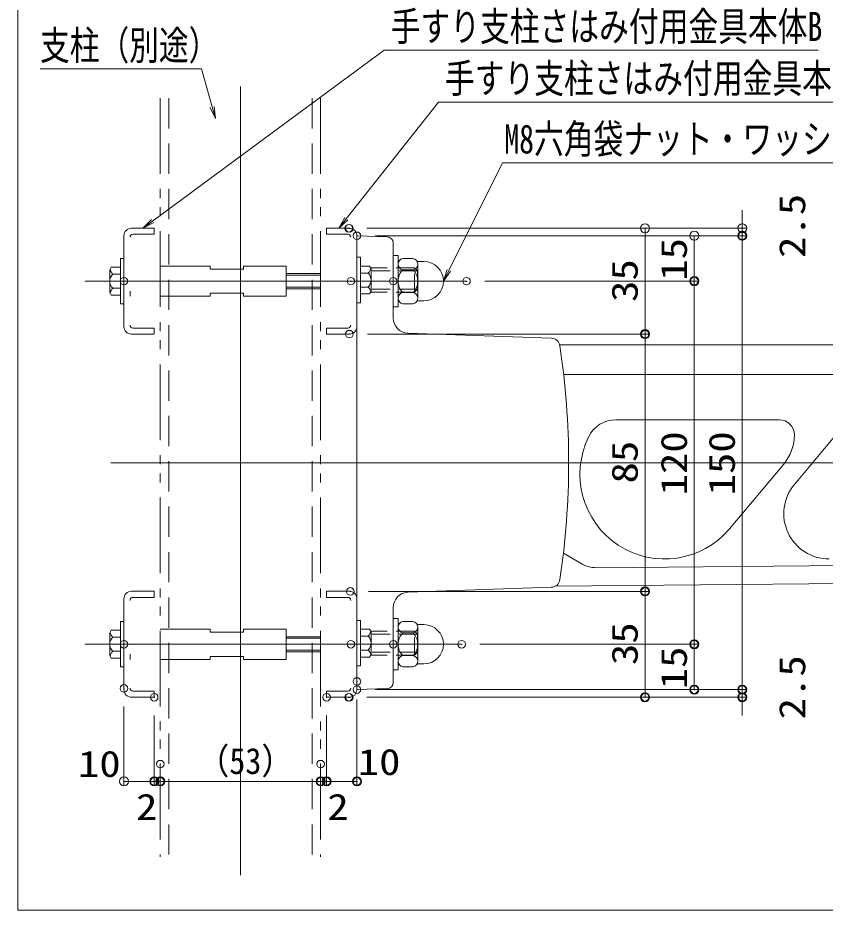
# Model space of a CAD drawing. Units: millimetres, scale not verified. Extents: x -800 to 819, y -554 to 554.
# Drawn here: x -800 to -533.1, y -554 to -259.1 of the extents above; entities that cross this region are included whole.
import ezdxf
from ezdxf.enums import TextEntityAlignment as Align

# ---------------------------------------------------------------- set-up
doc = ezdxf.new("R2010")
doc.units = ezdxf.units.MM
doc.header["$LTSCALE"] = 5
doc.header["$PDMODE"] = 32
doc.header["$PDSIZE"] = 2.5
for name, pattern in [('DASHED1', [1.8, 1.2, -0.6]), ('DASHED2', [3, 2, -1]), ('DOUBLE_CHAIN1', [8.8, 5, -1, 0.6, -0.6, 0.6, -1])]:
    doc.linetypes.add(name, pattern=pattern)
for name, color, linetype, lineweight in [('0-0_zumenwaku', 6, 'Continuous', 9), ('0-2_sunpou', 1, 'Continuous', 9), ('0-3_0', 5, 'DASHED1', 9), ('0-6_06仕上投影', 4, 'Continuous', 9), ('0-7_center', 5, 'Continuous', 9), ('0-8_ﾚｲﾔ2', 3, 'Continuous', 9), ('0-9_レイヤー_1', 5, 'Continuous', 9), ('0-B_MAZ_M', 6, 'DOUBLE_CHAIN1', 9), ('0-C_GRE_SSD', 6, 'DASHED2', 9), ('0-D_DEFPOINTS', 7, 'Continuous', 9)]:
    doc.layers.add(name, color=color, linetype=linetype, lineweight=lineweight)
doc.styles.add('ＭＳ ゴシック', font='')
doc.styles.get('ＭＳ ゴシック').set_extended_font_data('MS Gothic')

# ---------------------------------------------------------------- blocks, each defined once
blk = doc.blocks.new('KﾐM8側')
at = {"layer": '0-3_0', "color": 7, "linetype": 'Continuous'}
blk.add_lwpolyline([(0, 42.5), (-8, 42.5), (-8, -42.5), (0, -42.5)], close=True, dxfattribs=at)
blk = doc.blocks.new('K袋ﾅｯﾄM8')
at = {"layer": '0-3_0', "color": 7, "linetype": 'Continuous'}
for p, q in [((-42.5, 32.5), (-32.85, 32.5)), ((-7.79, 37.5), (-24.71, 37.5)), ((-32.5, 28.15), (-32.5, -28.15)), ((-7.79, 18.76), (-24.71, 18.76)), ((0, 28.15), (0, -28.15)), ((-7.79, -18.76), (-24.71, -18.76)), ((-42.5, -32.5), (-32.85, -32.5)), ((-7.79, -37.5), (-24.71, -37.5))]:
    blk.add_line(p, q, dxfattribs=at)
for centre, radius, start, end in [((-42.5, 0), 32.5, 90, 270), ((-32.85, 35), 2.5, 270, 325.18129), ((-22.97, 28.13), 9.53, 100.52945, 259.47055), ((-9.53, 28.13), 9.53, 280.52945, 79.47055), ((-6, 0), 26.5, 134.92181, 225.07819), ((-26.5, 0), 26.5, 314.92181, 45.07819), ((-22.97, -28.13), 9.53, 100.52945, 259.47055), ((-9.53, -28.13), 9.53, 280.52945, 79.47055), ((-32.85, -35), 2.5, 34.81871, 90)]:
    blk.add_arc(centre, radius, start, end, dxfattribs=at)
blk = doc.blocks.new('_ORIGIN')
at = {"layer": '0-3_0', "color": 1, "linetype": 'Continuous'}
blk.add_line((0, 0), (-5, 0), dxfattribs=at)
blk.add_circle((0, 0), 2.5, dxfattribs=at)
blk = doc.blocks.new('MLeader34')
at = {"layer": '0-2_sunpou'}
blk.add_line((-638.029, -306.972), (-509.897, -306.972), dxfattribs=at)
at = {"layer": '0-2_sunpou', "color": 7}
blk.add_line((-659.319, -346.128), (-657.537, -342.547), dxfattribs=at)
at = {"layer": '0-2_sunpou'}
blk.add_lwpolyline([(-657.537, -342.547), (-639.829, -306.972), (-638.029, -306.972)], dxfattribs=at)
at = {"layer": '0-2_sunpou', "color": 7}
blk.add_lwpolyline([(-656.94, -342.844), (-659.319, -346.128), (-658.133, -342.25)], dxfattribs=at)
at = {"layer": '0-2_sunpou', "color": 2, "style": 'ＭＳ ゴシック', "width": 0.75}
blk.add_text('M8六角袋ナット・ワッシャー', height=9.621, dxfattribs=at).set_placement((-639.193, -306.822), align=Align.BOTTOM_LEFT)
blk = doc.blocks.new('MLeader42')
at = {"layer": '0-2_sunpou'}
blk.add_line((-741.097, -276.002), (-792.657, -276.002), dxfattribs=at)
at = {"layer": '0-2_sunpou', "color": 7}
blk.add_line((-734.688, -292.381), (-735.771, -288.53), dxfattribs=at)
at = {"layer": '0-2_sunpou'}
blk.add_lwpolyline([(-735.771, -288.53), (-739.297, -276.002), (-741.097, -276.002)], dxfattribs=at)
at = {"layer": '0-2_sunpou', "color": 7}
blk.add_lwpolyline([(-735.129, -288.35), (-734.688, -292.381), (-736.413, -288.711)], dxfattribs=at)
at = {"layer": '0-2_sunpou', "color": 2, "style": 'ＭＳ ゴシック', "width": 0.75}
blk.add_text('支柱（別途）', height=9.604, dxfattribs=at).set_placement((-792.657, -275.852), align=Align.BOTTOM_LEFT)
blk = doc.blocks.new('MLeader43')
at = {"layer": '0-2_sunpou'}
blk.add_line((-659.197, -286.934), (-517.96, -286.934), dxfattribs=at)
at = {"layer": '0-2_sunpou', "color": 7}
blk.add_line((-693.898, -328.628), (-691.42, -325.488), dxfattribs=at)
at = {"layer": '0-2_sunpou'}
blk.add_lwpolyline([(-691.42, -325.488), (-660.997, -286.934), (-659.197, -286.934)], dxfattribs=at)
at = {"layer": '0-2_sunpou', "color": 7}
blk.add_lwpolyline([(-690.896, -325.901), (-693.898, -328.628), (-691.943, -325.075)], dxfattribs=at)
at = {"layer": '0-2_sunpou', "color": 2, "style": 'ＭＳ ゴシック', "width": 0.75}
blk.add_text('手すり支柱さはみ付用金具本体A', height=9.621, dxfattribs=at).set_placement((-658.837, -286.785), align=Align.BOTTOM_LEFT)
blk = doc.blocks.new('MLeader47')
at = {"layer": '0-2_sunpou'}
blk.add_line((-677.112, -269.774), (-535.495, -269.774), dxfattribs=at)
at = {"layer": '0-2_sunpou', "color": 7}
blk.add_line((-758.669, -328.628), (-755.45, -326.253), dxfattribs=at)
at = {"layer": '0-2_sunpou'}
blk.add_lwpolyline([(-755.45, -326.253), (-678.912, -269.774), (-677.112, -269.774)], dxfattribs=at)
at = {"layer": '0-2_sunpou', "color": 7}
blk.add_lwpolyline([(-755.055, -326.789), (-758.669, -328.628), (-755.846, -325.716)], dxfattribs=at)
at = {"layer": '0-2_sunpou', "color": 2, "style": 'ＭＳ ゴシック', "width": 0.75}
blk.add_text('手すり支柱さはみ付用金具本体B', height=9.621, dxfattribs=at).set_placement((-676.752, -269.625), align=Align.BOTTOM_LEFT)

msp = doc.modelspace()

# ---------------------------------------------------------------- linework, layer by layer
at = {"layer": '0-0_zumenwaku'}
msp.add_lwpolyline([(-800, -554), (800, -554), (800, 554), (-800, 554)], close=True, dxfattribs=at)
at = {"layer": '0-2_sunpou'}
for p, q in [((-560.544, -325.628), (-560.544, -322.628)), ((-684.641, -328.628), (-559.044, -328.628)), ((-684.419, -328.628), (-591.169, -328.628)), ((-560.544, -328.628), (-560.544, -331.128)), ((-681.919, -331.128), (-559.044, -331.128)), ((-681.919, -331.128), (-559.044, -331.128)), ((-681.919, -331.128), (-574.895, -331.128)), ((-592.669, -331.628), (-592.669, -360.628)), ((-576.395, -334.128), (-576.395, -343.128)), ((-560.544, -334.128), (-560.544, -337.128)), ((-560.544, -334.128), (-560.544, -478.128)), ((-645.681, -346.128), (-574.895, -346.128)), ((-645.681, -346.128), (-574.895, -346.128)), ((-576.395, -349.128), (-576.395, -463.128)), ((-684.419, -363.628), (-591.169, -363.628)), ((-684.419, -363.628), (-591.169, -363.628)), ((-592.669, -366.628), (-592.669, -445.648)), ((-684.106, -448.648), (-591.169, -448.648)), ((-684.106, -448.648), (-591.169, -448.648)), ((-592.669, -451.648), (-592.669, -480.628)), ((-647.289, -466.128), (-574.895, -466.128)), ((-647.289, -466.128), (-574.895, -466.128)), ((-576.395, -469.128), (-576.395, -478.128)), ((-560.544, -478.128), (-560.544, -475.128)), ((-684.679, -483.628), (-559.044, -483.628)), ((-684.419, -483.628), (-591.169, -483.628)), ((-681.919, -481.128), (-559.044, -481.128)), ((-681.919, -481.128), (-559.044, -481.128)), ((-681.919, -481.128), (-574.895, -481.128)), ((-560.544, -481.128), (-560.544, -483.628)), ((-687.919, -484.424), (-687.919, -512.941)), ((-764.919, -486.723), (-764.919, -512.941)), ((-560.544, -486.628), (-560.544, -489.628)), ((-754.919, -489.628), (-754.919, -512.941)), ((-754.919, -489.628), (-754.919, -512.941)), ((-697.919, -489.628), (-697.919, -512.941)), ((-697.919, -489.628), (-697.919, -512.941)), ((-761.919, -511.441), (-757.919, -511.441)), ((-757.919, -511.441), (-760.919, -511.441)), ((-754.919, -511.441), (-752.919, -511.441)), ((-752.919, -511.743), (-752.919, -512.941)), ((-752.919, -511.743), (-752.919, -512.941)), ((-749.919, -511.441), (-746.919, -511.441)), ((-749.919, -511.441), (-702.919, -511.441)), ((-702.919, -511.441), (-705.919, -511.441)), ((-699.919, -511.441), (-697.919, -511.441)), ((-699.919, -511.743), (-699.919, -512.941)), ((-699.919, -511.743), (-699.919, -512.941)), ((-694.919, -511.441), (-691.919, -511.441)), ((-694.919, -511.441), (-690.919, -511.441))]:
    msp.add_line(p, q, dxfattribs=at)
at = {"layer": '0-3_0'}
for p, q in [((-668.919, -341.747), (-683.362, -341.747)), ((-668.919, -349.747), (-668.919, -341.747)), ((-667.919, -342.747), (-668.919, -341.747)), ((-667.919, -342.747), (-683.219, -342.747)), ((-667.919, -348.747), (-667.919, -342.747)), ((-667.919, -348.747), (-683.219, -348.747)), ((-668.919, -349.747), (-683.219, -349.747)), ((-667.919, -348.747), (-668.919, -349.747)), ((-668.919, -461.747), (-683.362, -461.747)), ((-667.919, -462.747), (-683.219, -462.747)), ((-668.919, -469.747), (-668.919, -461.747)), ((-667.919, -462.747), (-668.919, -461.747)), ((-667.919, -468.747), (-667.919, -462.747)), ((-667.919, -468.747), (-683.219, -468.747)), ((-667.919, -468.747), (-668.919, -469.747)), ((-668.919, -469.747), (-683.219, -469.747))]:
    msp.add_line(p, q, dxfattribs=at)
at = {"layer": '0-6_06仕上投影'}
for p, q in [((-762.419, -328.628), (-754.919, -328.628)), ((-690.419, -328.628), (-697.919, -328.628)), ((-697.919, -330.628), (-697.919, -328.628)), ((-764.919, -361.128), (-764.919, -331.128)), ((-690.919, -330.628), (-697.919, -330.628)), ((-687.919, -361.128), (-687.919, -331.128)), ((-736.419, -341.128), (-752.919, -341.128)), ((-736.419, -341.128), (-736.419, -342.128)), ((-711.252, -341.128), (-725.419, -341.128)), ((-725.419, -341.128), (-725.419, -342.128)), ((-711.252, -341.128), (-711.252, -351.128)), ((-725.419, -342.128), (-736.419, -342.128)), ((-762.919, -351.128), (-762.919, -349.428)), ((-725.419, -350.128), (-736.419, -350.128)), ((-736.419, -351.128), (-736.419, -350.128)), ((-725.419, -351.128), (-725.419, -350.128)), ((-736.419, -351.128), (-752.919, -351.128)), ((-711.252, -351.128), (-725.419, -351.128)), ((-690.919, -361.628), (-697.919, -361.628)), ((-697.919, -361.628), (-697.919, -363.628)), ((-762.419, -363.628), (-754.919, -363.628)), ((-690.419, -363.628), (-697.919, -363.628)), ((-764.919, -481.128), (-764.919, -451.128)), ((-762.419, -448.628), (-754.919, -448.628)), ((-690.419, -448.628), (-697.919, -448.628)), ((-697.919, -450.628), (-697.919, -448.628)), ((-690.919, -450.628), (-697.919, -450.628)), ((-687.919, -481.128), (-687.919, -451.128)), ((-736.419, -461.128), (-752.919, -461.128)), ((-736.419, -461.128), (-736.419, -462.128)), ((-725.419, -462.128), (-736.419, -462.128)), ((-711.252, -461.128), (-725.419, -461.128)), ((-725.419, -461.128), (-725.419, -462.128)), ((-711.252, -461.128), (-711.252, -471.128)), ((-762.919, -471.128), (-762.919, -469.428)), ((-736.419, -471.128), (-752.919, -471.128)), ((-725.419, -470.128), (-736.419, -470.128)), ((-736.419, -471.128), (-736.419, -470.128)), ((-725.419, -471.128), (-725.419, -470.128)), ((-711.252, -471.128), (-725.419, -471.128)), ((-762.419, -483.628), (-754.919, -483.628)), ((-690.919, -481.628), (-697.919, -481.628)), ((-697.919, -481.628), (-697.919, -483.628)), ((-690.419, -483.628), (-697.919, -483.628))]:
    msp.add_line(p, q, dxfattribs=at)
for points in [[(-761.919, -330.628), (-754.919, -330.628), (-754.919, -328.628)], [(-761.919, -361.628), (-754.919, -361.628), (-754.919, -363.628)], [(-761.919, -450.628), (-754.919, -450.628), (-754.919, -448.628)], [(-761.919, -481.628), (-754.919, -481.628), (-754.919, -483.628)]]:
    msp.add_lwpolyline(points, dxfattribs=at)
for centre, radius, start, end in [((-762.419, -331.128), 2.5, 90, 180), ((-690.419, -331.128), 2.5, 0, 90), ((-761.919, -331.628), 1, 90, 180), ((-690.919, -331.628), 1, 0, 90), ((-762.419, -361.128), 2.5, 180, 270), ((-761.919, -360.628), 1, 180, 270), ((-690.919, -360.628), 1, 270, 0), ((-690.419, -361.128), 2.5, 270, 0), ((-762.419, -451.128), 2.5, 90, 180), ((-761.919, -451.628), 1, 90, 180), ((-690.919, -451.628), 1, 0, 90), ((-690.419, -451.128), 2.5, 0, 90), ((-761.919, -480.628), 1, 180, 270), ((-690.919, -480.628), 1, 270, 0), ((-762.419, -481.128), 2.5, 180, 270), ((-690.419, -481.128), 2.5, 270, 0)]:
    msp.add_arc(centre, radius, start, end, dxfattribs=at)
for p in [(-689.919, -346.128), (-689.919, -466.128)]:
    msp.add_point(p, dxfattribs=at)
at = {"layer": '0-7_center'}
for p, q in [((-726.419, -542.485), (-726.419, -281.785)), ((-651.681, -346.128), (-777.69, -346.128)), ((-769.294, -406.128), (-372.372, -406.128)), ((-653.289, -466.128), (-777.69, -466.128))]:
    msp.add_line(p, q, dxfattribs=at)
at = {"layer": '0-8_ﾚｲﾔ2'}
for p, q in [((-687.919, -331.128), (-677.849, -331.479)), ((-687.919, -331.128), (-687.919, -481.128)), ((-675.919, -358.299), (-675.919, -333.478)), ((-671.093, -363.296), (-623.666, -364.953)), ((-426.919, -367.128), (-620.861, -367.128)), ((-426.919, -376.928), (-619.564, -376.928)), ((-602.303, -391.928), (-548.3, -391.928)), ((-543.307, -413.286), (-528.383, -395.5)), ((-564.729, -427.926), (-546.809, -406.57)), ((-619.67, -436.064), (-613.768, -439.472)), ((-608.725, -440.811), (-426.565, -439.126)), ((-622.332, -446.937), (-426.558, -445.126)), ((-671.093, -448.959), (-623.666, -447.303)), ((-675.919, -453.956), (-675.919, -478.777)), ((-687.919, -481.128), (-677.849, -480.776))]:
    msp.add_line(p, q, dxfattribs=at)
for centre, radius, start, end in [((-677.919, -333.478), 2, 0, 88), ((-670.919, -358.299), 5, 180, 268), ((-623.77, -367.951), 3, 8.54285, 88), ((-877.919, -406.128), 260, 351.45715, 8.54285), ((-602.303, -401.928), 10, 90, 153.6122), ((-548.3, -396.928), 5, 0, 90), ((-586.179, -409.928), 28, 153.6122, 320), ((-558.3, -396.928), 15, 320, 0), ((-531.817, -422.928), 15, 140, 270), ((-608.768, -430.811), 10, 240, 270.24586), ((-623.77, -444.305), 3, 272, 351.45715), ((-670.919, -453.956), 5, 92, 180), ((-677.919, -478.777), 2, 272, 0)]:
    msp.add_arc(centre, radius, start, end, dxfattribs=at)
for p in [(-675.919, -346.128), (-675.919, -466.128)]:
    msp.add_point(p, dxfattribs=at)
at = {"layer": '0-9_レイヤー_1'}
for p, q in [((-766.119, -353.628), (-766.119, -338.628)), ((-766.119, -338.628), (-764.919, -338.628)), ((-686.719, -338.247), (-687.919, -338.247)), ((-686.719, -353.247), (-686.719, -338.247)), ((-769.119, -341.509), (-769.619, -342.375)), ((-766.119, -341.509), (-769.119, -341.509)), ((-686.719, -341.129), (-683.719, -341.129)), ((-683.719, -341.129), (-683.219, -341.995)), ((-683.219, -349.5), (-683.219, -341.995)), ((-769.619, -349.881), (-769.619, -342.375)), ((-766.119, -343.818), (-768.619, -343.818)), ((-699.919, -343.628), (-711.252, -343.628)), ((-699.919, -344.128), (-711.252, -344.128)), ((-686.719, -343.438), (-684.219, -343.438)), ((-769.119, -350.747), (-769.619, -349.881)), ((-766.119, -350.747), (-769.119, -350.747)), ((-766.119, -348.437), (-768.619, -348.437)), ((-699.919, -348.128), (-711.252, -348.128)), ((-699.919, -348.628), (-711.252, -348.628)), ((-686.719, -348.057), (-684.219, -348.057)), ((-686.719, -350.366), (-683.719, -350.366)), ((-683.719, -350.366), (-683.219, -349.5)), ((-766.119, -353.628), (-764.919, -353.628)), ((-686.719, -353.247), (-687.919, -353.247)), ((-766.119, -473.628), (-766.119, -458.628)), ((-766.119, -458.628), (-764.919, -458.628)), ((-686.719, -458.247), (-687.919, -458.247)), ((-686.719, -473.247), (-686.719, -458.247)), ((-769.119, -461.509), (-769.619, -462.375)), ((-769.619, -469.881), (-769.619, -462.375)), ((-766.119, -461.509), (-769.119, -461.509)), ((-686.719, -461.129), (-683.719, -461.129)), ((-683.719, -461.129), (-683.219, -461.995)), ((-683.219, -469.5), (-683.219, -461.995)), ((-766.119, -463.818), (-768.619, -463.818)), ((-699.919, -463.628), (-711.252, -463.628)), ((-699.919, -464.128), (-711.252, -464.128)), ((-686.719, -463.438), (-684.219, -463.438)), ((-766.119, -468.437), (-768.619, -468.437)), ((-699.919, -468.128), (-711.252, -468.128)), ((-699.919, -468.628), (-711.252, -468.628)), ((-686.719, -468.057), (-684.219, -468.057)), ((-769.119, -470.747), (-769.619, -469.881)), ((-766.119, -470.747), (-769.119, -470.747)), ((-686.719, -470.366), (-683.719, -470.366)), ((-683.719, -470.366), (-683.219, -469.5)), ((-766.119, -473.628), (-764.919, -473.628)), ((-686.719, -473.247), (-687.919, -473.247))]:
    msp.add_line(p, q, dxfattribs=at)
for centre, start, end in [((-686.386, -341.129), 313.17355, 346.82645), ((-766.452, -346.128), 133.17355, 226.82645), ((-766.452, -341.509), 193.17355, 226.82645), ((-686.386, -345.747), 313.17355, 46.82645), ((-766.452, -350.747), 133.17355, 166.82645), ((-686.386, -350.366), 13.17355, 46.82645), ((-766.452, -461.509), 193.17355, 226.82645), ((-686.386, -461.129), 313.17355, 346.82645), ((-766.452, -466.128), 133.17355, 226.82645), ((-686.386, -465.747), 313.17355, 46.82645), ((-766.452, -470.747), 133.17355, 166.82645), ((-686.386, -470.366), 13.17355, 46.82645)]:
    msp.add_arc(centre, 3.167, start, end, dxfattribs=at)
for p in [(-764.919, -346.128), (-764.919, -466.128)]:
    msp.add_point(p, dxfattribs=at)
at = {"layer": '0-B_MAZ_M'}
for p, q in [((-752.919, -285.643), (-752.919, -536.427)), ((-699.919, -285.643), (-699.919, -536.427))]:
    msp.add_line(p, q, dxfattribs=at)
at = {"layer": '0-C_GRE_SSD'}
for p, q in [((-750.119, -285.643), (-750.119, -536.427)), ((-702.719, -285.643), (-702.719, -536.427))]:
    msp.add_line(p, q, dxfattribs=at)
at = {"layer": '0-D_DEFPOINTS'}
for p in [(-690.641, -328.628), (-690.419, -328.628), (-687.919, -331.128), (-560.544, -331.128), (-651.681, -346.128), (-576.395, -346.128), (-690.419, -363.628), (-592.669, -363.628), (-690.106, -448.648), (-592.669, -448.648), (-653.289, -466.128), (-576.395, -466.128), (-687.919, -478.424), (-764.919, -480.723), (-687.919, -481.128), (-576.395, -481.128), (-560.544, -481.128), (-754.919, -483.628), (-697.919, -483.628), (-690.679, -483.628), (-690.419, -483.628), (-592.669, -483.628), (-560.544, -483.628), (-752.919, -505.743), (-699.919, -505.743), (-754.919, -511.441), (-752.919, -511.441), (-699.919, -511.441), (-697.919, -511.441), (-687.919, -511.441)]:
    msp.add_point(p, dxfattribs=at)

# ---------------------------------------------------------------- block references
at = {"layer": '0-2_sunpou'}
for name in ['MLeader47', 'MLeader42', 'MLeader43', 'MLeader34']:
    msp.add_blockref(name, (0, 0), dxfattribs=at)
at = {"layer": '0-2_sunpou', "xscale": 0.6, "yscale": 0.6}
for p, rotation in [((-592.669, -328.628), 90), ((-560.544, -328.628), 270), ((-576.395, -331.128), 90), ((-560.544, -331.128), 90), ((-560.544, -331.128), 90), ((-576.395, -346.128), 270), ((-576.395, -346.128), 90), ((-592.669, -363.628), 270), ((-592.669, -363.628), 90), ((-592.669, -448.648), 270), ((-592.669, -448.648), 90), ((-576.395, -466.128), 270), ((-576.395, -466.128), 90), ((-592.669, -483.628), 270), ((-576.395, -481.128), 270), ((-560.544, -481.128), 270), ((-560.544, -481.128), 270), ((-560.544, -483.628), 90), ((-764.919, -511.441), 180), ((-752.919, -511.441), 180), ((-752.919, -511.441), 180), ((-697.919, -511.441), 180), ((-697.919, -511.441), 180)]:
    msp.add_blockref('_ORIGIN', p, dxfattribs=dict(at, rotation=rotation))
for p in [(-754.919, -511.441), (-754.919, -511.441), (-699.919, -511.441), (-699.919, -511.441), (-687.919, -511.441)]:
    msp.add_blockref('_ORIGIN', p, dxfattribs=at)
at = {"layer": '0-9_レイヤー_1', "yscale": 0.2}
for name, p, xscale in [('KﾐM8側', (-674.319, -346.128), 0.2), ('KﾐM8側', (-674.319, -346.128), 0.2), ('K袋ﾅｯﾄM8', (-674.319, -346.128), -0.2), ('KﾐM8側', (-674.319, -466.128), 0.2), ('K袋ﾅｯﾄM8', (-674.319, -466.128), -0.2)]:
    msp.add_blockref(name, p, dxfattribs=dict(at, xscale=xscale))

# ---------------------------------------------------------------- texts
at = {"layer": '0-2_sunpou', "color": 2, "style": 'ＭＳ ゴシック', "width": 1.2}
for s, p in [('2.5', (-537.129, -338.449)), ('15', (-576.23, -345.999)), ('35', (-592.503, -352.985)), ('120', (-576.23, -416.928)), ('150', (-560.379, -416.928)), ('85', (-592.503, -412.995)), ('35', (-592.503, -472.995)), ('15', (-576.23, -480.999)), ('2.5', (-537.129, -490.949))]:
    msp.add_text(s, height=8.651, rotation=90, dxfattribs=at).set_placement(p, align=Align.BOTTOM_LEFT)
at = {"layer": '0-2_sunpou', "color": 2, "style": 'ＭＳ ゴシック'}
for s, width, p in [('（53）', 0.9, (-740.716, -511.607)), ('10', 1.2, (-687.641, -511.92)), ('10', 1.2, (-780.126, -512.556)), ('2', 1.2, (-760.911, -526.761)), ('2', 1.2, (-697.698, -526.761))]:
    msp.add_text(s, height=8.651, dxfattribs=dict(at, width=width)).set_placement(p, align=Align.BOTTOM_LEFT)

doc.saveas('drawing.dxf')
